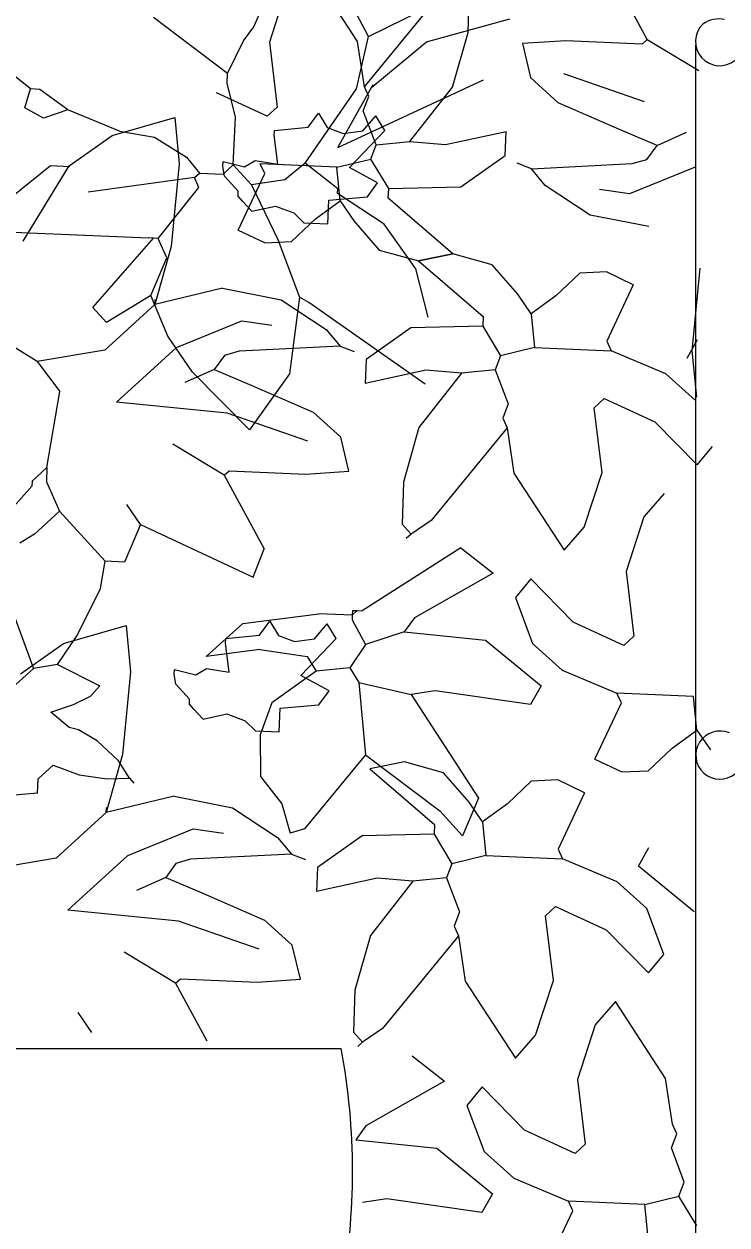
# Model space of a CAD drawing. Header units: centimetres. Extents: x 5667 to 17750, y 274 to 6203.
# Drawn here: x 5915.6 to 5962.4, y 4559.2 to 4639.2 of the extents above; entities that cross this region are included whole.
import ezdxf

# ---------------------------------------------------------------- set-up
doc = ezdxf.new("R2010")
doc.units = ezdxf.units.CM
doc.header["$MEASUREMENT"] = 0
doc.layers.get('0').update_dxf_attribs({"lineweight": 18})
for name, color, linetype, lineweight in [('A-FURN', 8, 'Continuous', 9), ('G-ANNO-DIM', 3, 'Continuous', 9), ('G-HEDGE', 104, 'Continuous', 9)]:
    doc.layers.add(name, color=color, linetype=linetype, lineweight=lineweight)
doc.styles.add('ARIAL', font='arial.ttf')
doc.dimstyles.new('TICK_36', dxfattribs={"dimtxt": 10, "dimasz": 3.6, "dimexe": 1.8, "dimexo": 1.2, "dimgap": 1.8, "dimtad": 0, "dimdec": 0, "dimzin": 0, "dimdsep": 46, "dimtxsty": 'ARIAL', "dimblk": 'OBLIQUE', "dimcen": 1.8, "dimdle": 1.8, "dimclrd": 256, "dimclrt": 256, "dimadec": 0, "dimazin": 0, "dimtfac": 1, "dimtdec": 0, "dimtmove": 1, "dimatfit": 3, "dimldrblk": 'OPEN90', "dimfxl": 1, "dimtolj": 1, "dimtzin": 0, "dimarcsym": 0})

# ---------------------------------------------------------------- blocks, each defined once
blk = doc.blocks.new('_Oblique')
at = {"color": 0, "linetype": 'ByBlock', "lineweight": -2}
blk.add_line((-0.5, -0.5), (0.5, 0.5), dxfattribs=at)
blk = doc.blocks.new('*D33')
at = {"layer": 'Defpoints', "color": 0, "transparency": 16777216}
for p in [(6061.601, 4710.484), (5687.774, 4485.199), (6061.11, 4485.199)]:
    blk.add_point(p, dxfattribs=at)
at = {"layer": 'G-ANNO-DIM', "lineweight": -2, "transparency": 16777216}
for p, q in [((5687.774, 4712.284), (5687.774, 4610.812)), ((5687.774, 4483.399), (5687.774, 4584.872))]:
    blk.add_line(p, q, dxfattribs=at)
at = {"layer": 'G-ANNO-DIM', "color": 0, "lineweight": -2, "transparency": 16777216}
for p, q in [((6060.401, 4710.484), (5685.974, 4710.484)), ((6059.91, 4485.199), (5685.974, 4485.199))]:
    blk.add_line(p, q, dxfattribs=at)
at = {"layer": 'G-ANNO-DIM', "lineweight": -2, "transparency": 16777216, "xscale": 3.6, "yscale": 3.6, "zscale": 3.6}
for p, rotation in [((5687.774, 4710.484), 90), ((5687.774, 4485.199), 270)]:
    blk.add_blockref('_Oblique', p, dxfattribs=dict(at, rotation=rotation))
at = {"layer": 'G-ANNO-DIM', "transparency": 16777216, "insert": (5687.774, 4597.842), "char_height": 10, "attachment_point": 5, "rotation": 90, "style": 'ARIAL'}
blk.add_mtext('\\A1;225', dxfattribs=at)
blk = doc.blocks.new('_Open90')
at = {"color": 0, "linetype": 'ByBlock', "lineweight": -2}
for p, q in [((-0.5, 0.5), (0, 0)), ((0, 0), (-1, 0)), ((0, 0), (-0.5, -0.5))]:
    blk.add_line(p, q, dxfattribs=at)
blk = doc.blocks.new('*D34')
at = {"layer": 'Defpoints', "color": 0, "transparency": 16777216}
for p in [(5716.472, 4695.199), (6061.568, 4695.199), (6061.11, 4485.199)]:
    blk.add_point(p, dxfattribs=at)
at = {"layer": 'G-ANNO-DIM', "lineweight": -2, "transparency": 16777216}
for p, q in [((5716.472, 4696.999), (5716.472, 4603.114)), ((5716.472, 4483.399), (5716.472, 4577.284))]:
    blk.add_line(p, q, dxfattribs=at)
at = {"layer": 'G-ANNO-DIM', "color": 0, "lineweight": -2, "transparency": 16777216}
for p, q in [((6060.368, 4695.199), (5714.672, 4695.199)), ((6059.91, 4485.199), (5714.672, 4485.199))]:
    blk.add_line(p, q, dxfattribs=at)
at = {"layer": 'G-ANNO-DIM', "lineweight": -2, "transparency": 16777216, "xscale": 3.6, "yscale": 3.6, "zscale": 3.6}
for p, rotation in [((5716.472, 4695.199), 90), ((5716.472, 4485.199), 270)]:
    blk.add_blockref('_Oblique', p, dxfattribs=dict(at, rotation=rotation))
at = {"layer": 'G-ANNO-DIM', "transparency": 16777216, "insert": (5716.472, 4590.199), "char_height": 10, "attachment_point": 5, "rotation": 90, "style": 'ARIAL'}
blk.add_mtext('\\A1;210', dxfattribs=at)

msp = doc.modelspace()

# ---------------------------------------------------------------- linework, layer by layer
at = {"layer": 'A-FURN'}
msp.add_line((5960.33, 4637.842), (5960.33, 4487.202), dxfattribs=at)
msp.add_lwpolyline([(5891.674, 4570.951), (5936.683, 4570.951, -0.092959), (5936.683, 4554.611, -0.002126), (5891.482, 4554.803, -0.109257), (5891.674, 4570.951, -0.276267)], format="xyb", dxfattribs=at)
for centre, radius, start, end in [((5961.927, 4638.065), 1.612, 133.53812, 309.88297), ((5961.912, 4637.63), 1.942, 79.68434, 124.32795), ((5961.944, 4590.511), 1.603, 66.77088, 309.3571)]:
    msp.add_arc(centre, radius, start, end, dxfattribs=at)
at = {"layer": 'G-HEDGE'}
for p, q in [((5937.795, 4638.072), (5934.452, 4643.203)), ((5957.108, 4638.204), (5954.446, 4643.114)), ((5938.517, 4638.398), (5936.451, 4642.324)), ((5933.106, 4641.663), (5931.922, 4638.02)), ((5945.159, 4638.673), (5945.243, 4641.453)), ((5930.875, 4639.051), (5931.583, 4640.618)), ((5938.252, 4635.046), (5943.315, 4641.218)), ((5938.517, 4638.398), (5942.11, 4640.159)), ((5929.141, 4635.93), (5924.189, 4639.661)), ((5930.196, 4638.121), (5930.875, 4639.051)), ((5942.389, 4638.052), (5947.947, 4639.57)), ((5937.727, 4634.916), (5938.517, 4638.398)), ((5944.12, 4635.028), (5945.159, 4638.673)), ((5929.141, 4635.93), (5930.196, 4638.121)), ((5931.922, 4638.02), (5932.44, 4633.701)), ((5938.252, 4635.047), (5937.795, 4638.072)), ((5938.744, 4635.022), (5942.389, 4638.052)), ((5951.672, 4638.122), (5948.787, 4637.928)), ((5948.787, 4637.928), (5949.327, 4635.667)), ((5956.776, 4637.899), (5951.672, 4638.122)), ((5957.108, 4638.204), (5956.776, 4637.899)), ((5957.108, 4638.204), (5960.534, 4636.137)), ((5915.992, 4634.905), (5914.758, 4635.918)), ((5929.113, 4635.292), (5929.141, 4635.93)), ((5951.523, 4635.937), (5956.903, 4634.068)), ((5929.653, 4633.031), (5929.113, 4635.292)), ((5946.17, 4635.493), (5936.47, 4630.974)), ((5938.806, 4635.174), (5936.47, 4630.974)), ((5938.543, 4634.394), (5938.252, 4635.046)), ((5941.289, 4631.398), (5944.12, 4635.028)), ((5951.172, 4633.989), (5949.327, 4635.667)), ((5915.618, 4633.643), (5915.992, 4634.905)), ((5916.63, 4634.877), (5915.992, 4634.905)), ((5918.489, 4633.518), (5916.63, 4634.877)), ((5931.774, 4633.092), (5928.398, 4634.638)), ((5934.313, 4629.952), (5937.727, 4634.916)), ((5938.182, 4633.451), (5938.543, 4634.394)), ((5916.866, 4632.949), (5915.618, 4633.643)), ((5918.489, 4633.518), (5916.866, 4632.949)), ((5921.942, 4632.089), (5918.489, 4633.518)), ((5931.774, 4633.092), (5932.44, 4633.701)), ((5939.042, 4631.177), (5938.182, 4633.451)), ((5955.25, 4632.213), (5951.172, 4633.989)), ((5921.449, 4631.806), (5925.611, 4633.008)), ((5925.611, 4633.008), (5925.917, 4629.92)), ((5929.514, 4629.841), (5929.653, 4633.031)), ((5934.505, 4632.358), (5935.185, 4633.287)), ((5935.185, 4633.287), (5935.767, 4632.332)), ((5938.16, 4632.113), (5939.013, 4633.12)), ((5939.609, 4632.135), (5939.013, 4633.12)), ((5918.572, 4629.779), (5921.449, 4631.806)), ((5921.942, 4632.089), (5924.261, 4631.682)), ((5932.244, 4631.817), (5932.258, 4632.137)), ((5932.48, 4629.889), (5932.244, 4631.817)), ((5932.258, 4632.137), (5934.505, 4632.358)), ((5935.767, 4632.332), (5936.842, 4631.942)), ((5936.842, 4631.942), (5938.16, 4632.113)), ((5937.265, 4629.68), (5939.609, 4632.135)), ((5943.66, 4631.205), (5947.711, 4632.077)), ((5947.641, 4630.482), (5947.711, 4632.077)), ((5957.76, 4631.144), (5955.25, 4632.213)), ((5957.76, 4631.144), (5959.715, 4632.018)), ((5924.261, 4631.682), (5926.405, 4630.358)), ((5938.68, 4630.233), (5939.042, 4631.177)), ((5939.042, 4631.177), (5941.288, 4631.398)), ((5941.289, 4631.398), (5943.66, 4631.205)), ((5957.08, 4630.215), (5957.76, 4631.144)), ((5926.405, 4630.358), (5927.254, 4629.301)), ((5936.42, 4629.692), (5938.68, 4630.233)), ((5939.874, 4628.264), (5938.68, 4630.233)), ((5944.673, 4628.374), (5947.641, 4630.482)), ((5956.11, 4629.938), (5957.08, 4630.215)), ((5914.688, 4627.678), (5917.338, 4629.8)), ((5915.52, 4624.765), (5918.572, 4629.779)), ((5917.338, 4629.8), (5918.614, 4629.744)), ((5925.917, 4629.92), (5925.383, 4624.408)), ((5928.821, 4629.748), (5928.835, 4630.067)), ((5928.928, 4629.085), (5928.821, 4629.748)), ((5928.835, 4630.067), (5930.264, 4629.725)), ((5928.849, 4629.231), (5929.514, 4629.841)), ((5930.735, 4628.509), (5929.514, 4629.841)), ((5930.264, 4629.725), (5930.976, 4630.138)), ((5930.976, 4630.138), (5932.48, 4629.889)), ((5931.607, 4629.264), (5931.316, 4629.915)), ((5936.42, 4629.692), (5931.316, 4629.915)), ((5934.313, 4629.952), (5932.943, 4628.843)), ((5936.478, 4628.259), (5934.313, 4629.952)), ((5936.641, 4627.446), (5936.42, 4629.692)), ((5939.137, 4628.64), (5937.265, 4629.68)), ((5949.382, 4629.592), (5948.439, 4629.952)), ((5949.382, 4629.592), (5956.11, 4629.938)), ((5950.302, 4628.481), (5949.382, 4629.592)), ((5960.289, 4629.697), (5955.92, 4627.912)), ((5926.921, 4628.995), (5919.847, 4628.025)), ((5926.921, 4628.995), (5927.254, 4629.301)), ((5927.212, 4628.344), (5926.921, 4628.995)), ((5927.254, 4629.301), (5928.849, 4629.231)), ((5929.844, 4628.086), (5928.928, 4629.085)), ((5929.845, 4625.505), (5931.607, 4629.264)), ((5932.943, 4628.843), (5930.735, 4628.509)), ((5938.457, 4627.711), (5939.137, 4628.64)), ((5924.507, 4624.946), (5927.212, 4628.344)), ((5929.83, 4627.768), (5929.844, 4628.086)), ((5930.735, 4628.509), (5932.477, 4624.866)), ((5936.464, 4627.94), (5936.478, 4628.259)), ((5939.57, 4625.887), (5936.464, 4627.94)), ((5939.846, 4627.625), (5939.874, 4628.264)), ((5939.874, 4628.264), (5944.673, 4628.374)), ((5953.298, 4626.505), (5950.302, 4628.481)), ((5955.92, 4627.912), (5953.917, 4628.204)), ((5930.136, 4627.435), (5929.83, 4627.768)), ((5930.136, 4627.435), (5930.745, 4626.769)), ((5930.745, 4626.769), (5932.318, 4627.105)), ((5932.318, 4627.105), (5933.554, 4626.651)), ((5934.991, 4626.24), (5936.641, 4627.446)), ((5935.822, 4625.908), (5935.892, 4627.503)), ((5935.892, 4627.503), (5938.457, 4627.711)), ((5936.641, 4627.446), (5937.543, 4626.128)), ((5944.158, 4623.922), (5939.846, 4627.625)), ((5933.397, 4624.733), (5934.991, 4626.24)), ((5933.554, 4626.651), (5934.227, 4625.977)), ((5957.204, 4625.735), (5953.298, 4626.505)), ((5913.533, 4625.424), (5923.869, 4624.973)), ((5929.845, 4625.505), (5931.633, 4624.656)), ((5934.227, 4625.977), (5935.822, 4625.908)), ((5937.543, 4626.128), (5939.243, 4624.17)), ((5941.678, 4622.919), (5939.57, 4625.887)), ((5920.151, 4620.341), (5924.188, 4624.959)), ((5924.188, 4624.959), (5923.869, 4624.973)), ((5924.507, 4624.946), (5924.188, 4624.959)), ((5925.089, 4623.642), (5924.507, 4624.946)), ((5931.633, 4624.656), (5933.397, 4624.733)), ((5932.477, 4624.866), (5933.924, 4621.019)), ((5925.383, 4624.408), (5924.285, 4620.547)), ((5939.243, 4624.17), (5941.853, 4623.442)), ((5944.158, 4623.922), (5941.853, 4623.442)), ((5941.853, 4623.442), (5944.158, 4623.922)), ((5946.768, 4623.193), (5944.158, 4623.922)), ((5924.021, 4621.131), (5925.089, 4623.642)), ((5941.853, 4623.442), (5946.166, 4619.738)), ((5948.469, 4621.235), (5946.768, 4623.193)), ((5942.495, 4619.686), (5941.678, 4622.919)), ((5952.615, 4622.631), (5951.021, 4621.124)), ((5954.379, 4622.708), (5952.615, 4622.631)), ((5956.167, 4621.859), (5954.379, 4622.708)), ((5960.095, 4617.444), (5960.629, 4622.956)), ((5928.807, 4621.629), (5924.285, 4620.547)), ((5928.807, 4621.629), (5932.714, 4620.859)), ((5956.167, 4621.859), (5954.405, 4618.1)), ((5924.021, 4621.131), (5921.066, 4619.342)), ((5925.151, 4618.42), (5924.021, 4621.131)), ((5924.285, 4620.547), (5924.299, 4620.867)), ((5932.714, 4620.859), (5935.71, 4618.883)), ((5933.924, 4621.019), (5933.26, 4615.914)), ((5934.548, 4620.672), (5933.924, 4621.019)), ((5942.3, 4615.221), (5934.548, 4620.672)), ((5949.371, 4619.918), (5948.469, 4621.235)), ((5951.021, 4621.124), (5949.371, 4619.918)), ((5921.066, 4619.342), (5920.151, 4620.341)), ((5924.285, 4620.547), (5920.956, 4617.496)), ((5949.371, 4619.918), (5949.592, 4617.671)), ((5925.723, 4617.667), (5930.092, 4619.452)), ((5930.092, 4619.452), (5932.095, 4619.16)), ((5946.138, 4619.1), (5941.339, 4618.99)), ((5946.166, 4619.738), (5946.138, 4619.1)), ((5946.138, 4619.1), (5947.331, 4617.13)), ((5926.808, 4616.041), (5925.151, 4618.42)), ((5935.71, 4618.883), (5936.629, 4617.772)), ((5941.339, 4618.99), (5938.371, 4616.882)), ((5959.758, 4616.962), (5960.451, 4618.21)), ((5916.448, 4616.734), (5914.271, 4618.107)), ((5920.956, 4617.496), (5916.448, 4616.734)), ((5921.728, 4614.027), (5925.723, 4617.667)), ((5929.902, 4617.426), (5928.931, 4617.149)), ((5936.629, 4617.772), (5929.902, 4617.426)), ((5936.629, 4617.772), (5937.572, 4617.412)), ((5949.592, 4617.671), (5947.331, 4617.13)), ((5949.592, 4617.671), (5954.696, 4617.449)), ((5954.405, 4618.1), (5954.696, 4617.449)), ((5958.34, 4615.923), (5954.696, 4617.449)), ((5960.401, 4614.356), (5960.095, 4617.444)), ((5916.448, 4616.734), (5917.96, 4614.751)), ((5928.931, 4617.149), (5928.252, 4616.219)), ((5938.371, 4616.882), (5938.301, 4615.287)), ((5947.331, 4617.13), (5946.97, 4616.187)), ((5928.252, 4616.219), (5926.296, 4615.346)), ((5930.603, 4612.185), (5926.808, 4616.041)), ((5928.252, 4616.219), (5930.762, 4615.151)), ((5933.26, 4615.914), (5930.603, 4612.185)), ((5942.352, 4616.159), (5938.301, 4615.287)), ((5944.723, 4615.966), (5941.892, 4612.335)), ((5944.723, 4615.966), (5942.352, 4616.159)), ((5946.97, 4616.187), (5944.723, 4615.966)), ((5946.97, 4616.187), (5947.83, 4613.913)), ((5960.317, 4614.146), (5958.34, 4615.923)), ((5930.762, 4615.151), (5934.84, 4613.375)), ((5917.099, 4609.675), (5917.96, 4614.751)), ((5954.238, 4614.272), (5953.572, 4613.662)), ((5954.238, 4614.272), (5957.613, 4612.726)), ((5929.109, 4613.296), (5921.728, 4614.027)), ((5947.83, 4613.913), (5947.469, 4612.97)), ((5954.09, 4609.343), (5953.572, 4613.662)), ((5934.489, 4611.427), (5929.109, 4613.296)), ((5934.84, 4613.375), (5936.685, 4611.697)), ((5947.469, 4612.97), (5947.76, 4612.317)), ((5957.613, 4612.726), (5960.438, 4609.847)), ((5941.892, 4612.335), (5940.852, 4608.69)), ((5947.76, 4612.317), (5942.697, 4606.146)), ((5947.76, 4612.317), (5948.217, 4609.292)), ((5928.903, 4609.16), (5925.477, 4611.227)), ((5937.225, 4609.436), (5936.685, 4611.697)), ((5960.438, 4609.847), (5961.45, 4611.081)), ((5917.099, 4609.675), (5916.101, 4608.759)), ((5917.099, 4609.675), (5917.058, 4608.717)), ((5928.903, 4609.16), (5929.236, 4609.465)), ((5929.236, 4609.465), (5934.34, 4609.242)), ((5934.34, 4609.242), (5937.225, 4609.436)), ((5916.101, 4608.759), (5916.087, 4608.44)), ((5917.058, 4608.717), (5917.931, 4606.762)), ((5928.903, 4609.16), (5931.566, 4604.25)), ((5940.852, 4608.69), (5940.769, 4605.91)), ((5948.217, 4609.292), (5951.56, 4604.161)), ((5952.905, 4605.7), (5954.09, 4609.343)), ((5916.087, 4608.44), (5914.741, 4606.901)), ((5958.223, 4607.935), (5956.877, 4606.396)), ((5923.327, 4605.887), (5922.425, 4607.204)), ((5917.931, 4606.762), (5916.267, 4605.236)), ((5917.931, 4606.762), (5920.983, 4603.432)), ((5956.877, 4606.396), (5955.693, 4602.753)), ((5923.327, 4605.887), (5922.258, 4603.376)), ((5923.327, 4605.887), (5930.844, 4602.363)), ((5940.769, 4605.91), (5941.379, 4605.244)), ((5942.697, 4606.146), (5941.379, 4605.244)), ((5951.56, 4604.162), (5952.905, 4605.7)), ((5916.267, 4605.236), (5915.282, 4604.639)), ((5941.379, 4605.244), (5941.047, 4604.939)), ((5930.844, 4602.363), (5931.566, 4604.25)), ((5944.672, 4604.317), (5938.098, 4600.129)), ((5944.672, 4604.317), (5946.837, 4602.625)), ((5920.661, 4601.611), (5920.983, 4603.432)), ((5922.258, 4603.376), (5920.983, 4603.432)), ((5913.908, 4602.462), (5916.196, 4596.29)), ((5946.837, 4602.625), (5941.593, 4599.657)), ((5949.345, 4602.249), (5948.332, 4601.015)), ((5952.17, 4599.37), (5949.345, 4602.249)), ((5955.693, 4602.753), (5956.211, 4598.434)), ((5919.116, 4598.48), (5920.661, 4601.611)), ((5948.332, 4601.015), (5949.466, 4597.95)), ((5930.159, 4599.29), (5935.213, 4599.935)), ((5937.446, 4599.837), (5935.213, 4599.935)), ((5937.446, 4599.837), (5937.432, 4599.519)), ((5937.46, 4600.157), (5937.446, 4599.837)), ((5937.778, 4600.143), (5937.446, 4599.837)), ((5937.46, 4600.157), (5937.778, 4600.143)), ((5937.778, 4600.143), (5938.098, 4600.129)), ((5918.208, 4597.95), (5922.37, 4599.152)), ((5922.37, 4599.152), (5922.676, 4596.064)), ((5927.715, 4597.091), (5930.159, 4599.29)), ((5931.264, 4598.502), (5931.944, 4599.431)), ((5931.944, 4599.431), (5932.526, 4598.476)), ((5934.919, 4598.257), (5935.772, 4599.265)), ((5936.368, 4598.28), (5935.772, 4599.265)), ((5937.432, 4599.519), (5938.319, 4597.882)), ((5941.593, 4599.657), (5940.913, 4598.727)), ((5955.545, 4597.824), (5952.17, 4599.37)), ((5917.806, 4596.539), (5919.116, 4598.48)), ((5929.003, 4597.961), (5929.017, 4598.281)), ((5929.017, 4598.281), (5931.264, 4598.502)), ((5932.526, 4598.476), (5933.601, 4598.086)), ((5933.601, 4598.086), (5934.919, 4598.257)), ((5934.024, 4595.825), (5936.368, 4598.28)), ((5940.913, 4598.727), (5938.319, 4597.882)), ((5940.913, 4598.727), (5946.322, 4598.172)), ((5955.545, 4597.824), (5956.211, 4598.434)), ((5915.331, 4595.923), (5918.208, 4597.95)), ((5931.274, 4597.55), (5927.715, 4597.091)), ((5929.239, 4596.033), (5929.003, 4597.961)), ((5931.274, 4597.55), (5934.45, 4597.092)), ((5938.319, 4597.882), (5937.293, 4596.329)), ((5946.322, 4598.172), (5950.025, 4595.134)), ((5949.466, 4597.95), (5951.443, 4596.173)), ((5934.45, 4597.092), (5935.046, 4596.107)), ((5916.196, 4596.29), (5914.532, 4594.764)), ((5917.806, 4596.539), (5916.196, 4596.29)), ((5917.806, 4596.539), (5920.621, 4595.138)), ((5922.676, 4596.064), (5922.142, 4590.552)), ((5925.58, 4595.892), (5925.594, 4596.212)), ((5925.687, 4595.229), (5925.58, 4595.892)), ((5925.594, 4596.212), (5927.023, 4595.87)), ((5927.023, 4595.87), (5927.735, 4596.283)), ((5927.735, 4596.283), (5929.239, 4596.033)), ((5935.046, 4596.107), (5932.078, 4593.999)), ((5935.896, 4594.784), (5934.024, 4595.825)), ((5937.293, 4596.329), (5935.046, 4596.107)), ((5937.293, 4596.329), (5937.889, 4595.344)), ((5951.443, 4596.173), (5955.087, 4594.648)), ((5919.996, 4594.444), (5920.621, 4595.138)), ((5926.603, 4594.23), (5925.687, 4595.229)), ((5937.889, 4595.344), (5941.37, 4594.553)), ((5937.889, 4595.344), (5938.318, 4590.531)), ((5950.025, 4595.134), (5949.332, 4593.886)), ((5918.856, 4593.879), (5919.996, 4594.444)), ((5926.589, 4593.912), (5926.603, 4594.23)), ((5935.216, 4593.855), (5935.896, 4594.784)), ((5942.979, 4594.802), (5941.37, 4594.553)), ((5941.37, 4594.553), (5945.863, 4587.645)), ((5949.332, 4593.886), (5942.979, 4594.802)), ((5955.378, 4593.996), (5955.087, 4594.648)), ((5960.191, 4594.425), (5955.087, 4594.648)), ((5960.412, 4592.178), (5960.191, 4594.425)), ((5917.347, 4593.363), (5918.856, 4593.879)), ((5926.895, 4593.579), (5926.589, 4593.912)), ((5926.895, 4593.579), (5927.504, 4592.913)), ((5932.078, 4593.999), (5931.303, 4591.86)), ((5932.581, 4592.052), (5932.651, 4593.648)), ((5932.651, 4593.648), (5935.216, 4593.855)), ((5953.616, 4590.238), (5955.378, 4593.996)), ((5918.582, 4592.351), (5917.347, 4593.363)), ((5927.504, 4592.913), (5929.077, 4593.25)), ((5929.077, 4593.25), (5930.313, 4592.795)), ((5930.313, 4592.795), (5930.986, 4592.122)), ((5919.194, 4592.204), (5918.582, 4592.351)), ((5920.454, 4591.472), (5919.194, 4592.204)), ((5930.986, 4592.122), (5932.581, 4592.052)), ((5931.303, 4591.86), (5931.329, 4589.091)), ((5958.762, 4590.972), (5960.412, 4592.178)), ((5960.412, 4592.178), (5961.314, 4590.861)), ((5921.863, 4590.119), (5920.454, 4591.472)), ((5922.142, 4590.552), (5921.044, 4586.691)), ((5938.318, 4590.531), (5934.268, 4585.593)), ((5938.318, 4590.531), (5943.27, 4586.799)), ((5953.616, 4590.238), (5955.404, 4589.389)), ((5957.168, 4589.465), (5958.762, 4590.972)), ((5916.515, 4588.925), (5917.514, 4589.84)), ((5917.514, 4589.84), (5919.239, 4589.188)), ((5922.59, 4588.979), (5921.863, 4590.119)), ((5940.917, 4590.066), (5938.612, 4589.586)), ((5938.612, 4589.586), (5942.925, 4585.883)), ((5943.527, 4589.338), (5940.917, 4590.066)), ((5955.404, 4589.389), (5957.168, 4589.465)), ((5916.473, 4587.968), (5916.515, 4588.925)), ((5919.239, 4589.188), (5921.106, 4588.922)), ((5921.106, 4588.922), (5922.59, 4588.979)), ((5922.59, 4588.979), (5922.894, 4588.646)), ((5931.329, 4589.091), (5932.743, 4587.258)), ((5945.228, 4587.38), (5943.527, 4589.338)), ((5949.374, 4588.775), (5947.78, 4587.269)), ((5951.138, 4588.852), (5949.374, 4588.775)), ((5952.926, 4588.003), (5951.138, 4588.852)), ((5916.473, 4587.968), (5913.907, 4587.76)), ((5952.926, 4588.003), (5951.164, 4584.244)), ((5925.566, 4587.773), (5921.044, 4586.691)), ((5921.044, 4586.691), (5921.058, 4587.011)), ((5925.566, 4587.773), (5929.473, 4587.003)), ((5929.473, 4587.003), (5932.469, 4585.028)), ((5932.743, 4587.258), (5933.297, 4585.316)), ((5945.863, 4587.645), (5944.795, 4585.134)), ((5946.13, 4586.062), (5945.228, 4587.38)), ((5947.78, 4587.269), (5946.13, 4586.062)), ((5921.044, 4586.691), (5917.715, 4583.641)), ((5943.27, 4586.799), (5944.795, 4585.134)), ((5922.482, 4583.811), (5926.851, 4585.596)), ((5926.851, 4585.596), (5928.854, 4585.304)), ((5934.268, 4585.593), (5933.297, 4585.316)), ((5942.925, 4585.883), (5942.897, 4585.244)), ((5946.13, 4586.062), (5946.351, 4583.816)), ((5932.469, 4585.028), (5933.388, 4583.916)), ((5938.098, 4585.134), (5935.13, 4583.026)), ((5942.897, 4585.244), (5938.098, 4585.134)), ((5942.897, 4585.244), (5944.09, 4583.275)), ((5918.487, 4580.171), (5922.482, 4583.811)), ((5933.388, 4583.916), (5926.661, 4583.57)), ((5933.388, 4583.916), (5934.331, 4583.556)), ((5946.351, 4583.816), (5944.09, 4583.275)), ((5946.351, 4583.816), (5951.455, 4583.593)), ((5951.164, 4584.244), (5951.455, 4583.593)), ((5956.517, 4583.106), (5957.21, 4584.354)), ((5917.715, 4583.641), (5913.207, 4582.878)), ((5925.69, 4583.293), (5925.011, 4582.364)), ((5926.661, 4583.57), (5925.69, 4583.293)), ((5935.13, 4583.026), (5935.06, 4581.431)), ((5944.09, 4583.275), (5943.729, 4582.332)), ((5955.099, 4582.068), (5951.455, 4583.593)), ((5960.22, 4580.068), (5956.517, 4583.106)), ((5925.011, 4582.364), (5923.055, 4581.49)), ((5925.011, 4582.364), (5927.521, 4581.296)), ((5939.111, 4582.304), (5935.06, 4581.431)), ((5941.482, 4582.11), (5939.111, 4582.304)), ((5943.729, 4582.332), (5941.482, 4582.11)), ((5943.729, 4582.332), (5944.589, 4580.057)), ((5941.482, 4582.11), (5938.651, 4578.48)), ((5957.076, 4580.29), (5955.099, 4582.068)), ((5927.521, 4581.296), (5931.599, 4579.519)), ((5925.868, 4579.44), (5918.487, 4580.171)), ((5944.589, 4580.057), (5944.228, 4579.114)), ((5950.997, 4580.416), (5950.331, 4579.807)), ((5950.849, 4575.488), (5950.331, 4579.807)), ((5950.997, 4580.417), (5954.372, 4578.87)), ((5958.209, 4577.225), (5957.076, 4580.29)), ((5931.248, 4577.571), (5925.868, 4579.44)), ((5931.599, 4579.519), (5933.444, 4577.841)), ((5944.228, 4579.114), (5944.519, 4578.462)), ((5938.651, 4578.48), (5937.611, 4574.835)), ((5944.519, 4578.462), (5939.456, 4572.29)), ((5944.519, 4578.461), (5944.976, 4575.436)), ((5954.372, 4578.87), (5957.197, 4575.991)), ((5933.984, 4575.58), (5933.444, 4577.841)), ((5925.662, 4575.304), (5922.236, 4577.371)), ((5957.197, 4575.991), (5958.209, 4577.225)), ((5925.662, 4575.304), (5925.995, 4575.609)), ((5925.662, 4575.304), (5927.745, 4571.462)), ((5925.995, 4575.609), (5931.099, 4575.386)), ((5931.099, 4575.386), (5933.984, 4575.58)), ((5944.976, 4575.436), (5948.319, 4570.305)), ((5949.664, 4571.845), (5950.849, 4575.488)), ((5937.611, 4574.835), (5937.528, 4572.055)), ((5954.982, 4574.079), (5953.636, 4572.54)), ((5958.325, 4568.949), (5954.982, 4574.079)), ((5920.086, 4572.031), (5919.184, 4573.349)), ((5937.528, 4572.055), (5938.138, 4571.388)), ((5939.456, 4572.29), (5938.138, 4571.388)), ((5948.319, 4570.306), (5949.664, 4571.845)), ((5953.636, 4572.54), (5952.452, 4568.897)), ((5938.138, 4571.388), (5937.806, 4571.084)), ((5941.431, 4570.461), (5943.595, 4568.769)), ((5943.595, 4568.769), (5938.352, 4565.801)), ((5952.452, 4568.897), (5952.97, 4564.578)), ((5958.782, 4565.923), (5958.325, 4568.949)), ((5946.104, 4568.394), (5945.091, 4567.16)), ((5948.928, 4565.514), (5946.104, 4568.394)), ((5945.091, 4567.16), (5946.225, 4564.095)), ((5938.352, 4565.801), (5937.672, 4564.872)), ((5952.304, 4563.968), (5948.928, 4565.514)), ((5959.072, 4565.271), (5958.782, 4565.923)), ((5937.672, 4564.872), (5943.081, 4564.317)), ((5952.304, 4563.969), (5952.97, 4564.578)), ((5958.712, 4564.328), (5959.072, 4565.271)), ((5943.081, 4564.317), (5946.784, 4561.279)), ((5946.225, 4564.095), (5948.202, 4562.317)), ((5959.572, 4562.053), (5958.712, 4564.328)), ((5948.202, 4562.317), (5951.846, 4560.792)), ((5959.21, 4561.11), (5959.572, 4562.053)), ((5939.738, 4560.946), (5938.129, 4560.697)), ((5946.091, 4560.031), (5939.738, 4560.946)), ((5946.784, 4561.279), (5946.091, 4560.031)), ((5952.137, 4560.141), (5951.846, 4560.792)), ((5956.95, 4560.569), (5951.846, 4560.792)), ((5956.95, 4560.569), (5959.21, 4561.11)), ((5957.171, 4558.323), (5956.95, 4560.569)), ((5960.404, 4559.141), (5959.21, 4561.11)), ((5950.375, 4556.382), (5952.137, 4560.141))]:
    msp.add_line(p, q, dxfattribs=at)

# ---------------------------------------------------------------- dimensions: what is measured, and where the dimension line sits
at = {"layer": 'G-ANNO-DIM'}
for base, p1, p2, picture, middle in [((5687.774, 4485.199), (6061.601, 4710.484), (6061.11, 4485.199), '*D33', (5687.774, 4597.842)), ((5716.472, 4695.199), (6061.11, 4485.199), (6061.568, 4695.199), '*D34', (5716.472, 4590.199))]:
    dim = msp.add_linear_dim(base=base, p1=p1, p2=p2, angle=90, dimstyle='TICK_36', dxfattribs=at)
    dim.commit()
    dim.dimension.update_dxf_attribs({"geometry": picture, "text_midpoint": middle})

doc.saveas('drawing.dxf')
